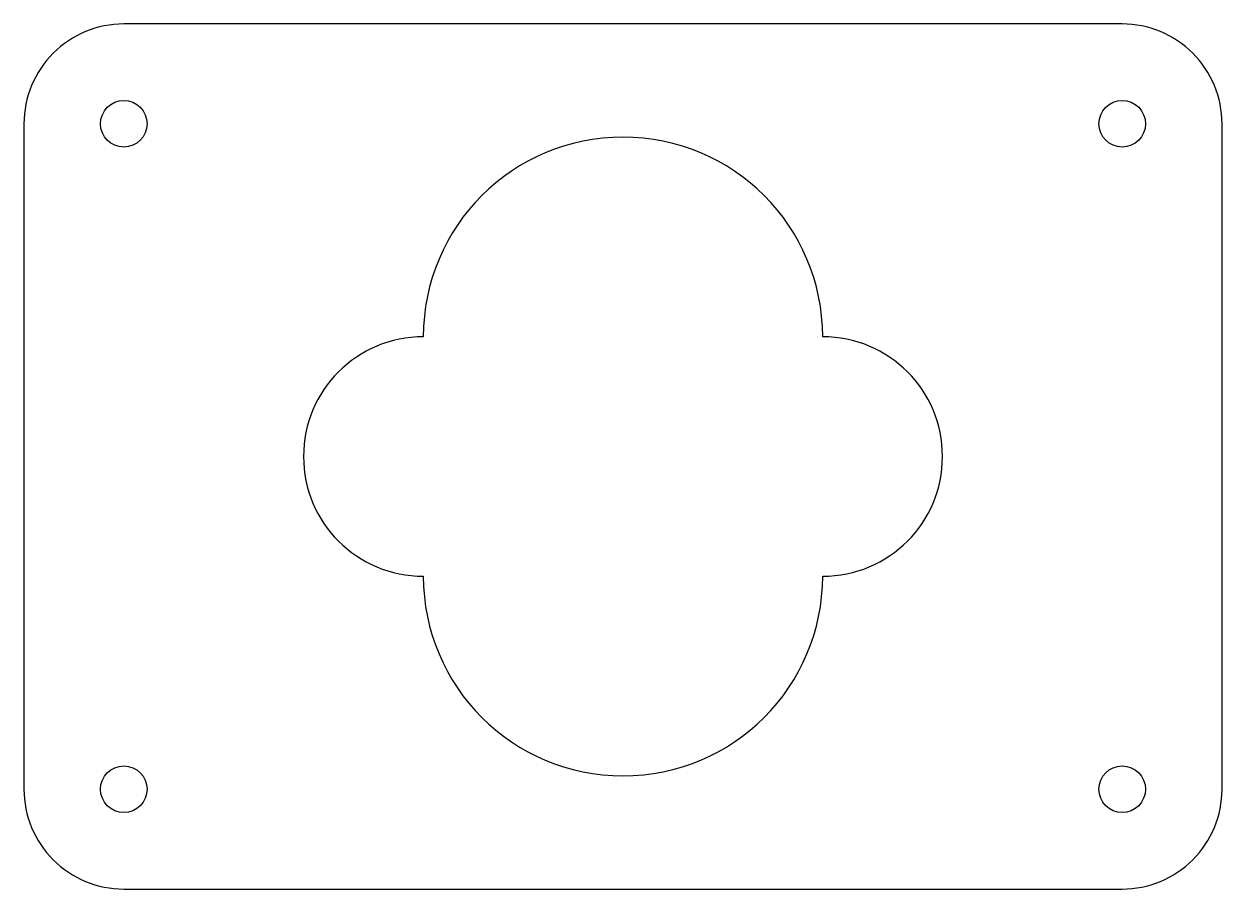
# Model space of a CAD drawing. Header units: millimetres. Extents: x -90 to 90, y -65 to 65.
import ezdxf

# ---------------------------------------------------------------- set-up
doc = ezdxf.new("R2010")
doc.units = ezdxf.units.MM
doc.layers.get('0').update_dxf_attribs({"linetype": 'CONTINUOUS'})

msp = doc.modelspace()

# ---------------------------------------------------------------- linework, layer by layer
for points in [[(-75, -65), (75, -65, 0.414214), (90, -50), (90, 50, 0.414214), (75, 65), (-75, 65, 0.414214), (-90, 50), (-90, -50, 0.414214)], [(-30, -18, 1), (30, -18, 1), (30, 18, 1), (-30, 18, 1)]]:
    msp.add_lwpolyline(points, format="xyb", close=True)
for centre in [(-75, 50), (75, 50), (-75, -50), (75, -50)]:
    msp.add_circle(centre, 3.5)

doc.saveas('drawing.dxf')
